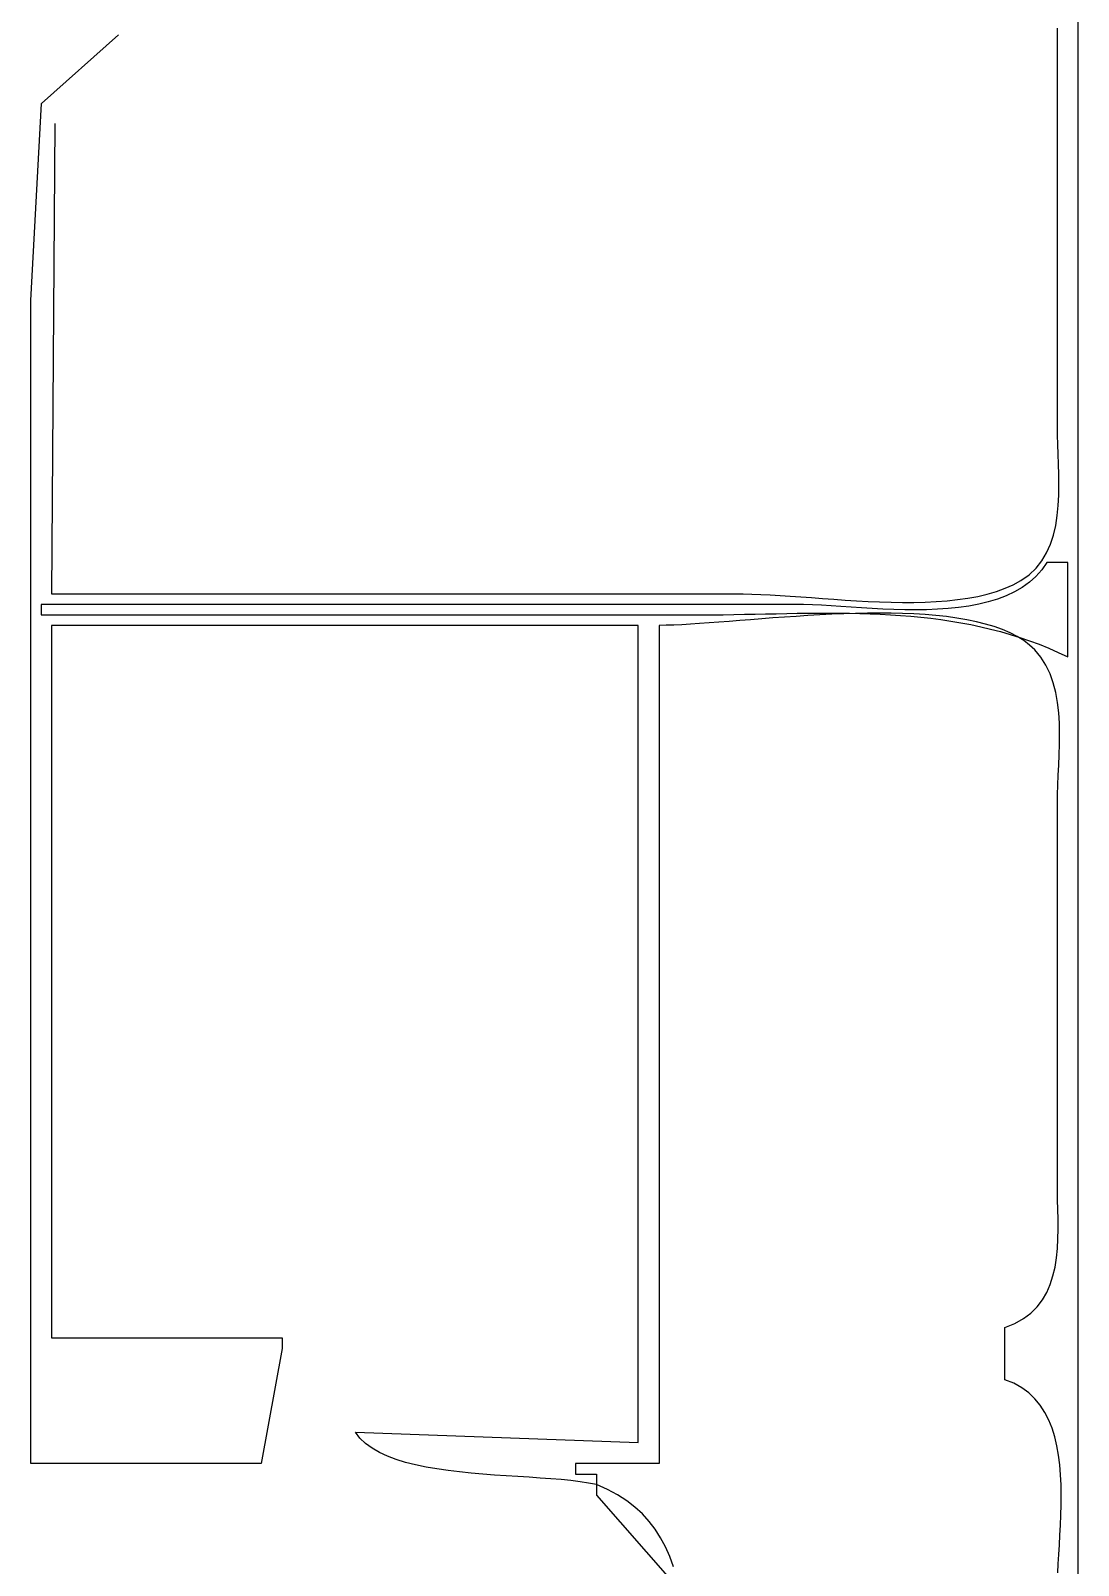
# Model space of a CAD drawing. Header units: metres. Extents: x 169 to 614, y 211 to 1165.
# Drawn here: x 433 to 533, y 594.3 to 740.8 of the extents above; entities that cross this region are included whole.
import ezdxf

# ---------------------------------------------------------------- set-up
doc = ezdxf.new("R2010")
doc.units = ezdxf.units.M

msp = doc.modelspace()

# ---------------------------------------------------------------- linework, layer by layer
for p, q in [((533, 592), (533, 1115)), ((434.0278, 733.8148), (441.392, 740.3742)), ((531, 703), (531, 741)), ((433, 715), (434.0278, 733.8148)), ((435.3179, 731.9066), (435, 687)), ((433, 604), (433, 715)), ((531.0117, 702.1582), (531, 703)), ((531.0411, 701.2701), (531.0117, 702.1582)), ((531.0791, 700.3444), (531.0411, 701.2701)), ((531.1169, 699.3898), (531.0791, 700.3444)), ((531.1455, 698.4148), (531.1169, 699.3898)), ((531.1395, 696.4384), (531.156, 697.4281)), ((531.156, 697.4281), (531.1455, 698.4148)), ((531.087, 695.4543), (531.1395, 696.4384)), ((530.8386, 693.5376), (530.9897, 694.4845)), ((530.9897, 694.4845), (531.087, 695.4543)), ((530.6247, 692.6224), (530.8386, 693.5376)), ((529.9733, 690.9212), (530.3393, 691.7473)), ((530.3393, 691.7473), (530.6247, 692.6224)), ((528.964, 689.4501), (529.5178, 690.1525)), ((530, 690), (529.513, 689.3012)), ((529.5178, 690.1525), (529.9733, 690.9212)), ((532, 690), (530, 690)), ((532, 681), (532, 690)), ((527.5254, 688.2785), (528.3028, 688.8225)), ((528.3028, 688.8225), (528.964, 689.4501)), ((528.9561, 688.675), (528.334, 688.1177)), ((529.513, 689.3012), (528.9561, 688.675)), ((435, 687), (501, 687)), ((501, 687), (501.8211, 686.9902)), ((501.8211, 686.9902), (502.6866, 686.9625)), ((502.6866, 686.9625), (503.5925, 686.9198)), ((523.4024, 686.7736), (524.3143, 686.9876)), ((524.3143, 686.9876), (525.1863, 687.2424)), ((525.1863, 687.2424), (526.0147, 687.5407)), ((526.0147, 687.5407), (526.7957, 687.8852)), ((526.9127, 687.1954), (526.1228, 686.8231)), ((526.7957, 687.8852), (527.5254, 688.2785)), ((527.6513, 687.6257), (526.9127, 687.1954)), ((528.334, 688.1177), (527.6513, 687.6257)), ((506, 686), (434, 686)), ((434, 686), (434, 685)), ((503.5925, 686.9198), (504.5349, 686.8645)), ((504.5349, 686.8645), (505.5102, 686.7994)), ((505.5102, 686.7994), (506.5144, 686.7272)), ((506.7835, 685.9897), (506, 686)), ((506.5144, 686.7272), (507.5438, 686.6505)), ((507.6141, 685.9616), (506.7835, 685.9897)), ((507.5438, 686.6505), (508.5944, 686.572)), ((508.4872, 685.919), (507.6141, 685.9616)), ((509.398, 685.8657), (508.4872, 685.919)), ((508.5944, 686.572), (509.6626, 686.4943)), ((510.342, 685.8052), (509.398, 685.8657)), ((509.6626, 686.4943), (510.7445, 686.4201)), ((511.3143, 685.7413), (510.342, 685.8052)), ((510.7445, 686.4201), (511.8362, 686.352)), ((512.3104, 685.6775), (511.3143, 685.7413)), ((511.8362, 686.352), (512.9339, 686.2929)), ((513.3254, 685.6174), (512.3104, 685.6775)), ((512.9339, 686.2929), (514.0339, 686.2452)), ((514.3549, 685.5646), (513.3254, 685.6174)), ((514.0339, 686.2452), (515.1322, 686.2117)), ((515.394, 685.5228), (514.3549, 685.5646)), ((515.1322, 686.2117), (516.2251, 686.195)), ((516.4381, 685.4957), (515.394, 685.5228)), ((516.2251, 686.195), (517.3088, 686.1978)), ((517.4825, 685.4867), (516.4381, 685.4957)), ((517.3088, 686.1978), (518.3793, 686.2228)), ((518.5225, 685.4996), (517.4825, 685.4867)), ((518.3793, 686.2228), (519.433, 686.2727)), ((519.5534, 685.5379), (518.5225, 685.4996)), ((519.433, 686.2727), (520.466, 686.35)), ((520.5706, 685.6053), (519.5534, 685.5379)), ((520.466, 686.35), (521.4744, 686.4575)), ((521.5694, 685.7054), (520.5706, 685.6053)), ((521.4744, 686.4575), (522.4545, 686.5978)), ((522.545, 685.8418), (521.5694, 685.7054)), ((522.4545, 686.5978), (523.4024, 686.7736)), ((523.4929, 686.0182), (522.545, 685.8418)), ((524.4083, 686.2381), (523.4929, 686.0182)), ((525.2865, 686.5052), (524.4083, 686.2381)), ((526.1228, 686.8231), (525.2865, 686.5052)), ((434, 685), (496, 685)), ((494.3921, 684.0297), (493.6693, 684.0076)), ((495.1654, 684.0646), (494.3921, 684.0297)), ((495.9857, 684.1109), (495.1654, 684.0646)), ((496.8499, 684.167), (495.9857, 684.1109)), ((496, 685), (497.031, 685.003)), ((497.7547, 684.2315), (496.8499, 684.167)), ((497.031, 685.003), (498.0592, 685.0114)), ((498.697, 684.3027), (497.7547, 684.2315)), ((498.0592, 685.0114), (499.0845, 685.0242)), ((499.6734, 684.3793), (498.697, 684.3027)), ((499.0845, 685.0242), (500.1068, 685.0405)), ((500.6808, 684.4597), (499.6734, 684.3793)), ((500.1068, 685.0405), (501.1262, 685.0592)), ((501.7159, 684.5423), (500.6808, 684.4597)), ((501.1262, 685.0592), (502.1426, 685.0792)), ((502.7756, 684.6258), (501.7159, 684.5423)), ((502.1426, 685.0792), (503.156, 685.0998)), ((503.8565, 684.7085), (502.7756, 684.6258)), ((503.156, 685.0998), (504.1662, 685.1198)), ((504.9555, 684.789), (503.8565, 684.7085)), ((504.1662, 685.1198), (505.1734, 685.1382)), ((506.0693, 684.8657), (504.9555, 684.789)), ((505.1734, 685.1382), (506.1775, 685.1541)), ((507.1946, 684.9372), (506.0693, 684.8657)), ((506.1775, 685.1541), (507.1785, 685.1665)), ((507.1785, 685.1665), (508.1762, 685.1743)), ((508.3284, 685.0019), (507.1946, 684.9372)), ((508.1762, 685.1743), (509.1708, 685.1767)), ((509.4672, 685.0583), (508.3284, 685.0019)), ((509.1708, 685.1767), (510.1621, 685.1725)), ((510.608, 685.1049), (509.4672, 685.0583)), ((510.1621, 685.1725), (511.1501, 685.1608)), ((511.7475, 685.1403), (510.608, 685.1049)), ((511.1501, 685.1608), (512.1349, 685.1407)), ((512.8824, 685.1628), (511.7475, 685.1403)), ((512.1349, 685.1407), (513.1163, 685.111)), ((514.0095, 685.171), (512.8824, 685.1628)), ((513.1163, 685.111), (514.0944, 685.0709)), ((515.1256, 685.1633), (514.0095, 685.171)), ((514.0944, 685.0709), (515.0691, 685.0193)), ((515.0691, 685.0193), (516.0403, 684.9553)), ((516.2275, 685.1383), (515.1256, 685.1633)), ((516.0403, 684.9553), (517.0081, 684.8778)), ((517.3119, 685.0945), (516.2275, 685.1383)), ((517.0081, 684.8778), (517.9725, 684.7859)), ((518.3756, 685.0303), (517.3119, 685.0945)), ((517.9725, 684.7859), (518.9333, 684.6786)), ((519.4154, 684.9442), (518.3756, 685.0303)), ((518.9333, 684.6786), (519.8906, 684.5548)), ((520.428, 684.8348), (519.4154, 684.9442)), ((519.8906, 684.5548), (520.8443, 684.4136)), ((521.4103, 684.7005), (520.428, 684.8348)), ((520.8443, 684.4136), (521.7944, 684.254)), ((522.3589, 684.5397), (521.4103, 684.7005)), ((521.7944, 684.254), (522.7409, 684.075)), ((523.2708, 684.3511), (522.3589, 684.5397)), ((522.7409, 684.075), (523.6838, 683.8756)), ((524.1425, 684.133), (523.2708, 684.3511)), ((524.971, 683.884), (524.1425, 684.133)), ((491, 684), (435, 684)), ((435, 684), (435, 616)), ((491, 606), (491, 684)), ((493.6693, 684.0076), (493, 684)), ((493, 684), (493, 604)), ((523.6838, 683.8756), (524.6229, 683.6549)), ((524.6229, 683.6549), (525.5584, 683.4117)), ((525.7529, 683.6025), (524.971, 683.884)), ((525.5584, 683.4117), (526.4901, 683.1452)), ((526.4851, 683.2871), (525.7529, 683.6025)), ((527.1643, 682.9362), (526.4851, 683.2871)), ((526.4901, 683.1452), (527.418, 682.8544)), ((527.7873, 682.5484), (527.1643, 682.9362)), ((527.418, 682.8544), (528.3421, 682.5382)), ((528.3509, 682.1221), (527.7873, 682.5484)), ((528.3421, 682.5382), (529.2624, 682.1956)), ((528.8518, 681.6558), (528.3509, 682.1221)), ((529.4328, 680.9611), (528.8518, 681.6559)), ((529.2624, 682.1956), (530.1788, 681.8257)), ((530.1788, 681.8257), (531.0914, 681.4275)), ((531.0914, 681.4275), (532, 681)), ((529.9144, 680.1992), (529.4328, 680.9611)), ((530.305, 679.3783), (529.9144, 680.1992)), ((530.6133, 678.5064), (530.305, 679.3783)), ((530.8476, 677.5916), (530.6133, 678.5064)), ((531.0167, 676.6418), (530.8476, 677.5916)), ((531.1291, 675.6653), (531.0167, 676.6418)), ((531.1933, 674.67), (531.1291, 675.6653)), ((531.2179, 673.664), (531.1933, 674.67)), ((531.1825, 671.6522), (531.2114, 672.6554)), ((531.2114, 672.6554), (531.2179, 673.664)), ((531.1396, 670.6626), (531.1825, 671.6522)), ((531.0463, 668.7559), (531.0913, 669.6944)), ((531.0913, 669.6944), (531.1396, 670.6626)), ((531.013, 667.8551), (531.0463, 668.7559)), ((531, 667), (531.013, 667.8551)), ((531, 631), (531, 667)), ((531.0084, 630.1014), (531, 631)), ((531.0282, 629.1842), (531.0084, 630.1014)), ((531.0509, 628.2546), (531.0282, 629.1842)), ((531.068, 627.3186), (531.0509, 628.2546)), ((531.0712, 626.3825), (531.068, 627.3186)), ((531.0018, 624.5344), (531.0519, 625.4523)), ((531.0519, 625.4523), (531.0712, 626.3825)), ((530.9123, 623.6347), (531.0018, 624.5344)), ((530.5818, 621.915), (530.7752, 622.7595)), ((530.7752, 622.7595), (530.9123, 623.6347)), ((529.9928, 620.3424), (530.3238, 621.1072)), ((530.3238, 621.1072), (530.5818, 621.915)), ((529.0778, 618.9661), (529.5803, 619.6266)), ((529.5803, 619.6266), (529.9928, 620.3424)), ((527.7694, 617.8356), (528.477, 618.3671)), ((528.477, 618.3671), (529.0778, 618.9661)), ((526, 617), (526.9465, 617.3778)), ((526, 612), (526, 617)), ((526.9465, 617.3778), (527.7694, 617.8356)), ((435, 616), (457, 616)), ((457, 616), (457, 615)), ((457, 615), (455, 604)), ((526.842, 611.6633), (526, 612)), ((527.5946, 611.247), (526.842, 611.6633)), ((528.2624, 610.7564), (527.5946, 611.247)), ((528.8502, 610.1969), (528.2624, 610.7564)), ((529.3626, 609.5738), (528.8502, 610.1969)), ((529.8043, 608.8925), (529.3626, 609.5738)), ((530.18, 608.1583), (529.8043, 608.8925)), ((530.4944, 607.3766), (530.18, 608.1583)), ((464.4338, 606.4373), (464, 607)), ((464, 607), (491, 606)), ((464.9632, 605.9306), (464.4338, 606.4373)), ((530.7521, 606.5527), (530.4944, 607.3766)), ((530.9579, 605.692), (530.7521, 606.5527)), ((465.581, 605.4765), (464.9632, 605.9306)), ((466.2801, 605.0716), (465.581, 605.4765)), ((467.0533, 604.7126), (466.2801, 605.0716)), ((531.1165, 604.7998), (530.9579, 605.692)), ((455, 604), (433, 604)), ((467.8933, 604.3961), (467.0533, 604.7126)), ((468.793, 604.1188), (467.8933, 604.3961)), ((469.7452, 603.8773), (468.793, 604.1188)), ((470.7427, 603.6683), (469.7452, 603.8773)), ((471.7783, 603.4883), (470.7427, 603.6683)), ((472.8448, 603.3341), (471.7783, 603.4883)), ((493, 604), (485, 604)), ((485, 604), (485, 603)), ((531.2325, 603.8814), (531.1165, 604.7998)), ((531.3106, 602.9423), (531.2325, 603.8814)), ((473.9351, 603.2023), (472.8448, 603.3341)), ((475.0419, 603.0895), (473.9351, 603.2023)), ((476.1582, 602.9925), (475.0419, 603.0895)), ((477.2766, 602.9077), (476.1582, 602.9925)), ((478.39, 602.8319), (477.2766, 602.9077)), ((479.4912, 602.7617), (478.39, 602.8319)), ((480.5731, 602.6938), (479.4912, 602.7617)), ((481.6283, 602.6248), (480.5731, 602.6938)), ((482.6499, 602.5514), (481.6283, 602.6248)), ((483.6305, 602.4701), (482.6499, 602.5514)), ((484.563, 602.3777), (483.6305, 602.4701)), ((485.4402, 602.2708), (484.563, 602.3777)), ((485, 603), (487, 603)), ((486.2549, 602.146), (485.4402, 602.2708)), ((487, 602), (486.2549, 602.146)), ((487, 603), (487, 602)), ((487, 602), (487, 601)), ((488.0561, 601.5296), (487, 602)), ((531.3555, 601.9878), (531.3106, 602.9423)), ((487, 601), (494, 593)), ((489.0176, 601.0155), (488.0561, 601.5296)), ((489.8902, 600.4559), (489.0176, 601.0155)), ((531.3719, 601.0232), (531.3555, 601.9878)), ((531.3645, 600.0539), (531.3719, 601.0232)), ((490.6798, 599.8494), (489.8902, 600.4559)), ((491.3921, 599.1941), (490.6798, 599.8494)), ((492.0329, 598.4885), (491.3921, 599.1941)), ((531.2971, 598.1224), (531.338, 599.0851)), ((531.338, 599.0851), (531.3645, 600.0539)), ((492.6079, 597.7308), (492.0329, 598.4885)), ((493.1229, 596.9195), (492.6079, 597.7308)), ((531.2464, 597.171), (531.2971, 598.1224)), ((493.5837, 596.0529), (493.1229, 596.9195)), ((531.1345, 595.3235), (531.1906, 596.2363)), ((531.1906, 596.2363), (531.2464, 597.171)), ((493.996, 595.1292), (493.5837, 596.0529)), ((494.3656, 594.147), (493.996, 595.1292)), ((531.0827, 594.4382), (531.1345, 595.3235)), ((531.0398, 593.5856), (531.0827, 594.4382))]:
    msp.add_line(p, q)

doc.saveas('drawing.dxf')
